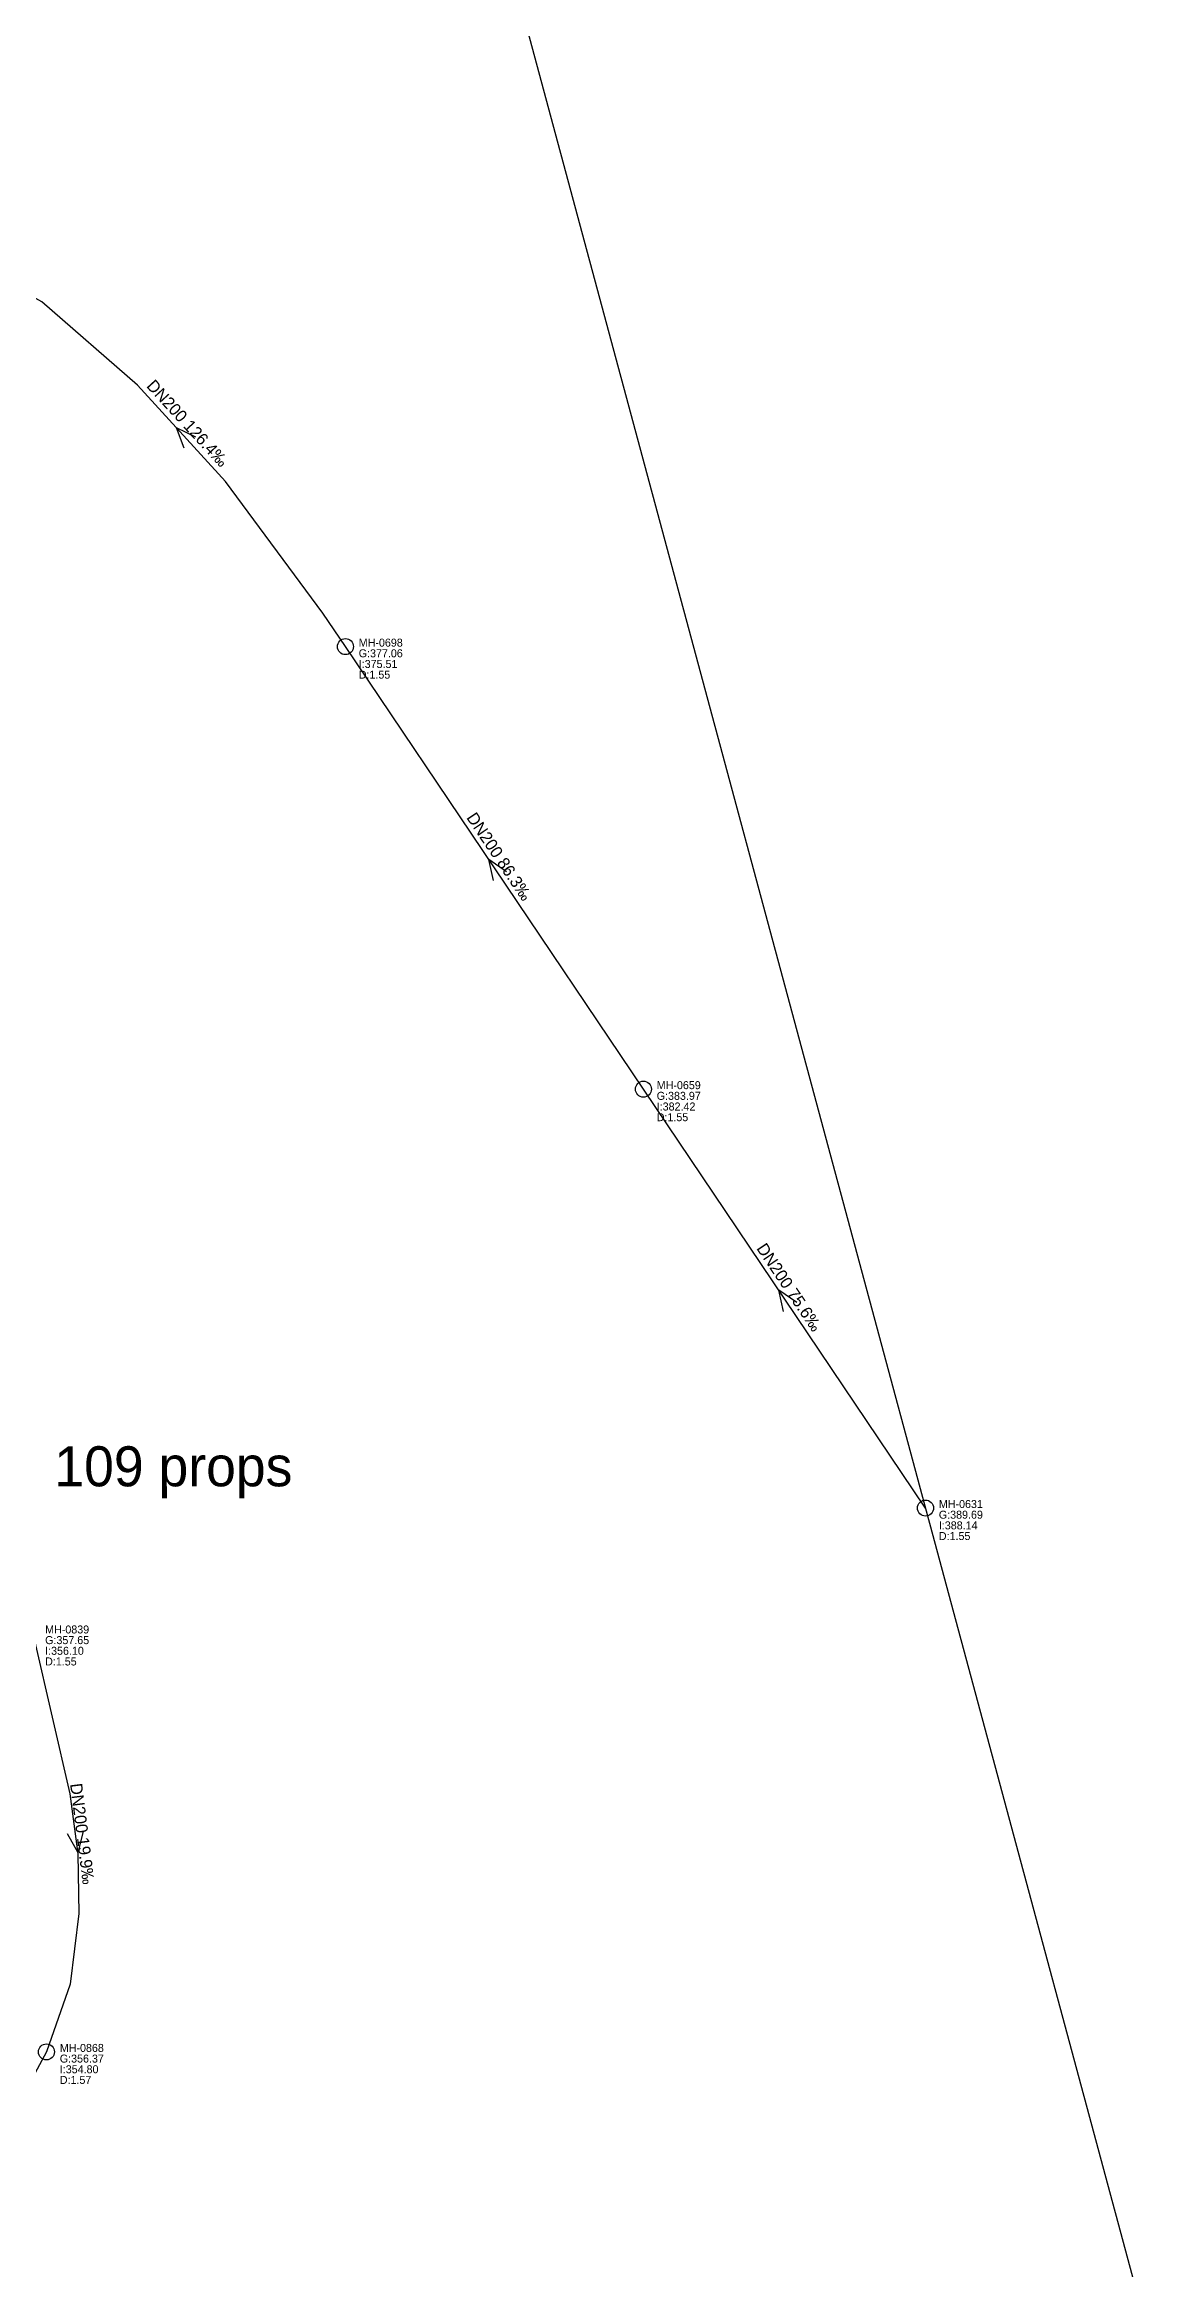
# Model space of a CAD drawing. Header units: metres. Extents: x 449148 to 451990, y 2566737 to 2570847.
# Drawn here: x 451139.7 to 451304.9, y 2567391.6 to 2567725.2 of the extents above; entities that cross this region are included whole.
import ezdxf
from ezdxf.enums import TextEntityAlignment as Align

# ---------------------------------------------------------------- set-up
doc = ezdxf.new("R2010")
doc.units = ezdxf.units.M
for name, color, linetype in [('SEW-CATCHMENT', 4, 'Continuous'), ('SEW-CATCHMENT-LABEL', 4, 'Continuous'), ('SEW-LABEL', 2, 'Continuous'), ('SEW-MH', 7, 'Continuous'), ('SEW-MH-LABEL', 8, 'Continuous'), ('SEW-PIPE-DN200', 3, 'Continuous')]:
    doc.layers.add(name, color=color, linetype=linetype)

msp = doc.modelspace()

# ---------------------------------------------------------------- linework, layer by layer
at = {"layer": 'SEW-CATCHMENT'}
msp.add_lwpolyline([(451207.65, 2567743.81), (451304.87, 2567382.58)], dxfattribs=at)
at = {"layer": 'SEW-LABEL'}
for p, q in [((451160.6, 2567664.65), (451159.46, 2567667.68)), ((451162.37, 2567666.28), (451159.46, 2567667.68)), ((451206.96, 2567599.77), (451206.28, 2567602.93)), ((451208.95, 2567601.11), (451206.28, 2567602.93)), ((451250.44, 2567535.18), (451249.76, 2567538.34)), ((451252.43, 2567536.52), (451249.76, 2567538.34)), ((451143.09, 2567456.85), (451144.65, 2567454.03)), ((451145.47, 2567457.15), (451144.65, 2567454.03))]:
    msp.add_line(p, q, dxfattribs=at)
at = {"layer": 'SEW-MH'}
for centre in [(451184.78, 2567634.87), (451229.45, 2567568.5), (451271.74, 2567505.68), (451139.97, 2567424.11)]:
    msp.add_circle(centre, 1.2, dxfattribs=at)
at = {"layer": 'SEW-PIPE-DN200'}
for points in [[(451184.78, 2567634.87), (451181.39, 2567639.9), (451166.82, 2567659.65), (451153.6, 2567674.06), (451139.27, 2567686.6), (451129.81, 2567691.79)], [(451229.45, 2567568.5), (451184.78, 2567634.87)], [(451271.74, 2567505.68), (451229.45, 2567568.5)], [(451137.77, 2567486.87), (451138.18, 2567485.82), (451143.48, 2567462.8), (451144.69, 2567453.83), (451144.8, 2567444.86), (451143.5, 2567434.27), (451139.97, 2567424.11), (451139.97, 2567424.11)], [(451139.97, 2567424.11), (451126.85, 2567399.81)]]:
    msp.add_lwpolyline(points, dxfattribs=at)

# ---------------------------------------------------------------- texts
at = {"layer": 'SEW-CATCHMENT-LABEL'}
msp.add_text('C28 -> MH-1051  109 props', height=6, dxfattribs=at).set_placement((451127, 2567508.94), align=Align.CENTER)
at = {"layer": 'SEW-LABEL'}
for s, rotation, p in [('DN200 126.4‰', 312.54, (451160.47, 2567667.77)), ('DN200 86.3‰', 303.9444, (451207.12, 2567602.89)), ('DN200 75.6‰', 303.9444, (451250.59, 2567538.29)), ('DN200 19.9‰', -82.8176, (451144.46, 2567456.72))]:
    msp.add_text(s, height=1.8, rotation=rotation, dxfattribs=at).set_placement(p, align=Align.CENTER)
at = {"layer": 'SEW-MH-LABEL'}
for s, p in [('MH-0698', (451186.78, 2567634.87)), ('G:377.06', (451186.78, 2567633.27)), ('I:375.51', (451186.78, 2567631.67)), ('D:1.55', (451186.78, 2567630.07)), ('MH-0659', (451231.45, 2567568.5)), ('G:383.97', (451231.45, 2567566.9)), ('I:382.42', (451231.45, 2567565.3)), ('D:1.55', (451231.45, 2567563.7)), ('G:389.69', (451273.74, 2567504.08)), ('MH-0631', (451273.74, 2567505.68)), ('D:1.55', (451273.74, 2567500.88)), ('I:388.14', (451273.74, 2567502.48)), ('G:357.65', (451139.77, 2567485.27)), ('MH-0839', (451139.77, 2567486.87)), ('D:1.55', (451139.77, 2567482.07)), ('I:356.10', (451139.77, 2567483.67)), ('MH-0868', (451141.97, 2567424.11)), ('G:356.37', (451141.97, 2567422.51)), ('I:354.80', (451141.97, 2567420.91)), ('D:1.57', (451141.97, 2567419.31))]:
    msp.add_text(s, height=1.2, dxfattribs=at).set_placement(p)

doc.saveas('drawing.dxf')
